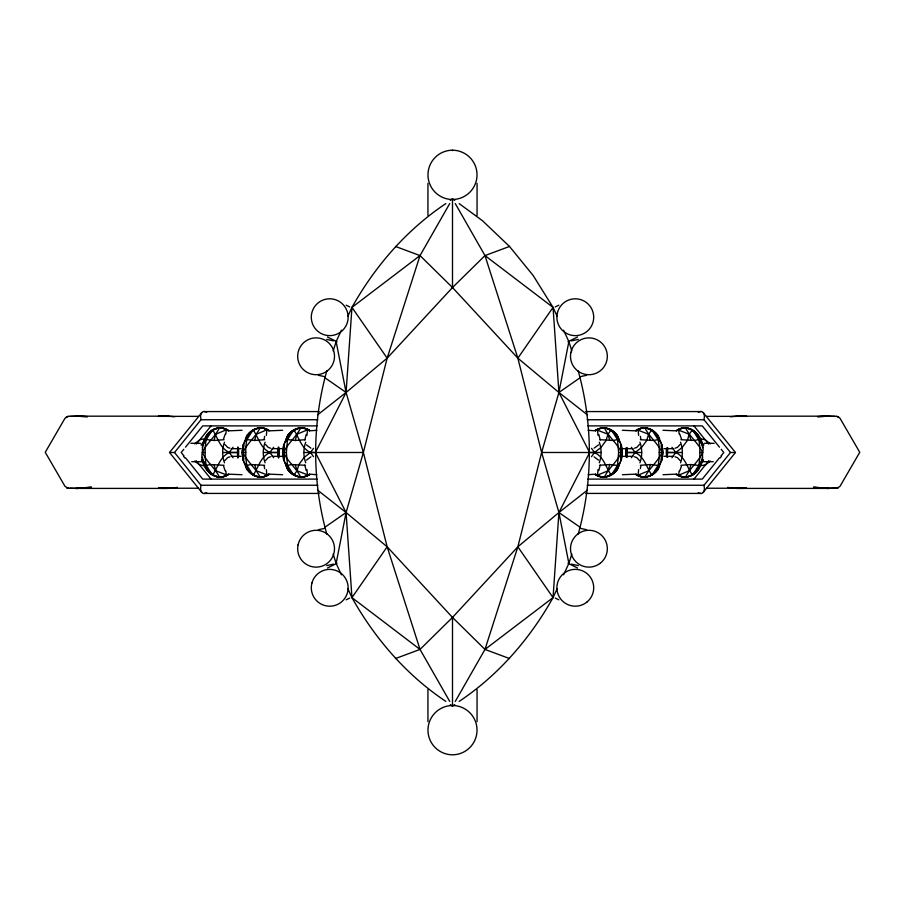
<?xml version="1.0" encoding="UTF-8"?>
<svg xmlns="http://www.w3.org/2000/svg" width="905" height="905" viewBox="0 0 905 905"><rect width="100%" height="100%" fill="white"/><g stroke="black" fill="none" stroke-linecap="round" stroke-linejoin="round"><path stroke-width="1.36" d="M220.39 477.059C215.322 477.059 210.299 474.175 207.641 469.876L206.634 469.876L205.152 457.489L205.152 447.511L206.634 435.124C211.431 428.189 221.77 425.35 228.682 430.837L223.184 428.404L219.395 427.941C215.051 437.025 206.51 443.235 202.358 452.489C198.806 466.55 215.266 484.152 228.682 474.163L223.184 476.596L219.395 477.059C215.051 467.976 206.51 461.765 202.358 452.511L202.72 443.088L206.634 435.124L207.641 435.124C210.299 430.825 215.322 427.941 220.39 427.941M224.485 442.206C222.03 448.722 222.03 456.278 224.485 462.794M248.253 469.876L247.257 469.876L245.775 457.489L245.775 447.511L247.257 435.124C252.054 428.189 262.393 425.35 269.305 430.837L263.796 428.404L260.018 427.941C255.674 437.025 247.133 443.235 242.981 452.489C240.877 466.018 255.629 484.096 269.305 474.163L268.717 474.163C261.341 480.103 250.233 476.053 246.273 468.089L246.85 468.089M265.108 442.206C262.654 448.722 262.654 456.278 265.108 462.794M283.91 444.434L283.604 452.489C287.733 461.754 296.297 467.964 300.63 477.059L304.419 476.596L309.917 474.163C303.005 479.65 292.677 476.811 287.869 469.876L286.387 452.5L287.869 435.124C292.677 428.189 303.005 425.35 309.917 430.837L304.419 428.404L300.63 427.941C296.297 437.025 287.756 443.235 283.604 452.489L283.91 460.566M305.72 442.206C303.277 448.722 303.277 456.278 305.72 462.794M599.28 462.794C601.723 456.278 601.723 448.722 599.28 442.206M621.09 460.566L621.396 452.511C617.267 443.246 608.703 437.036 604.37 427.941L600.581 428.404L595.083 430.837C601.995 425.35 612.323 428.189 617.131 435.124L618.613 452.5L617.131 469.876C612.323 476.811 601.995 479.65 595.083 474.163L600.581 476.596L604.37 477.059C608.703 467.976 617.244 461.765 621.396 452.511L621.09 444.434M639.892 462.794C642.346 456.278 642.346 448.722 639.892 442.206M656.747 435.124L657.743 435.124L659.225 447.511L659.225 457.489L657.743 469.876C652.946 476.811 642.607 479.65 635.695 474.163L641.204 476.596L644.982 477.059C649.326 467.976 657.867 461.765 662.019 452.511C664.123 438.982 649.371 420.904 635.695 430.837L636.283 430.837C643.659 424.898 654.768 428.947 658.727 436.911L658.15 436.911M680.515 462.794C682.97 456.278 682.97 448.722 680.515 442.206M684.61 427.941C689.678 427.941 694.701 430.825 697.359 435.124L698.366 435.124L699.848 447.511L699.848 457.489L698.366 469.876C693.569 476.811 683.23 479.65 676.318 474.163L681.816 476.596L685.605 477.059C689.949 467.976 698.49 461.765 702.642 452.511C706.194 438.45 689.734 420.848 676.318 430.837L681.816 428.404L685.605 427.941C689.949 437.025 698.49 443.235 702.642 452.489L702.28 461.912L698.366 469.876L697.359 469.876C694.701 474.175 689.678 477.059 684.61 477.059M243.287 444.434L243.287 460.566M661.713 460.566L661.713 444.434M207.641 469.876L202.324 459.638L202.72 461.912L206.306 465.442L212.494 475.193C217.958 467.5 219.666 457.036 229.259 452.511L237.449 452.5C238.366 433.224 238.366 471.777 237.449 452.5L222.834 452.5M244.237 462.794L246.929 465.442L253.117 475.193C258.581 467.5 260.278 457.036 269.871 452.511L278.061 452.5C278.978 433.224 278.978 471.777 278.061 452.5L269.871 452.489C260.278 447.964 258.581 437.5 253.117 429.807L246.929 439.559L244.237 442.206M626.814 454.921L627.007 447.692L625.932 452.5L627.007 457.308L626.237 454.921M667.438 454.921L667.63 447.692L666.555 452.5L667.63 457.308L666.849 454.921M301.637 477.059C277.235 474.706 277.235 430.294 301.637 427.941M603.364 427.941C627.765 430.294 627.765 474.706 603.364 477.059M326.796 534.074C311.954 481.098 311.954 423.902 326.796 370.926M578.205 534.074C593.047 481.098 593.047 423.902 578.205 370.926M449.74 701.454L420.022 649.417L387.148 546.801L363.369 452.477L346.083 392.465L351.955 307.383C374.975 266.319 406.537 229.802 445.837 203.602M459.163 701.398C498.463 675.198 530.025 638.681 553.046 597.617L558.917 512.535L541.631 452.477L517.852 358.165L484.978 255.583L455.26 203.546M261.013 477.059L260.018 477.059C255.674 467.976 247.133 461.765 242.981 452.511C242.269 441.81 249.033 428.269 261.013 427.941M643.987 477.059C655.978 476.731 662.709 463.202 662.041 452.5C657.867 443.258 649.338 437.036 644.982 427.941L643.987 427.941M225.877 433.981L226.295 429.807L227.291 429.807M266.353 435.373L266.907 429.807L267.914 429.807M306.976 435.373L307.53 429.807L308.537 429.807M596.463 475.193L597.47 475.193L598.024 469.627M637.086 475.193L638.093 475.193L638.647 469.627M677.709 475.193L678.705 475.193L679.123 471.019M304.759 439.943L306.218 434.434M600.241 465.057L598.782 470.566M243.026 457.308L241.963 452.5L243.026 447.692M284.147 459.638L283.57 459.638L282.575 452.5L283.57 445.362L284.147 445.362M620.853 459.638L621.43 459.638L622.425 452.5L621.43 445.362L620.853 445.362M661.974 457.308L663.037 452.5L661.974 447.692M213.501 429.807L212.494 429.807L206.306 439.559L202.72 443.088L202.324 445.362L207.641 435.124M691.499 475.193L692.506 475.193L698.694 465.442L702.28 461.912L702.676 459.638L697.359 469.876M223.524 439.004L225.221 434.095M264.147 439.004L264.645 436.334M640.355 468.666L640.853 465.996M681.476 465.996L679.779 470.905M341.411 574.811L336.14 563.408L346.083 512.535L363.369 452.477L387.148 358.165L420.022 255.583L449.74 203.546M455.26 701.454L484.978 649.417L517.852 546.801L541.631 452.477L558.917 392.465L568.86 341.592L563.589 330.189M202.403 447.692L202.901 445.362M702.099 459.638L702.597 457.308M206.306 439.559L213.987 440.475L215.809 434.208L226.295 429.807M246.929 439.559L254.61 440.475L256.432 434.208L266.907 429.807M284.86 442.206L287.541 439.559L295.234 440.475L297.044 434.208L307.53 429.807M620.14 462.794L617.459 465.442L609.766 464.525L607.956 470.792L597.47 475.193M660.763 462.794L658.071 465.442L650.39 464.525L648.568 470.792L638.093 475.193M698.694 465.442L691.013 464.525L689.191 470.792L678.705 475.193M333.164 350.925L336.14 341.592L341.411 330.189M563.589 574.811L568.86 563.408L571.836 554.075M347.859 316.252L351.955 307.383L420.022 255.583L452.5 287.53L517.852 358.165L558.917 392.465L587.3 414.784M317.7 490.216L346.083 512.535L387.148 546.801L452.5 617.425L484.978 649.417L553.046 597.617L557.141 588.748M445.837 701.398C406.537 675.198 374.975 638.681 351.955 597.617L346.083 512.535L315.37 452.5L346.083 392.465L387.148 358.165L452.5 287.53L484.978 255.583L509.504 246.454L533.158 275.493L553.046 307.383L557.141 316.252M395.496 658.546L420.022 649.417L452.5 617.425L517.852 546.801L558.917 512.535L589.63 452.5L558.917 392.465L553.046 307.383L484.978 255.583M720.403 457.885L721.59 455.645M287.541 439.559L293.729 429.807L294.736 429.807M610.264 475.193L611.271 475.193L617.459 465.442M650.887 475.193L651.883 475.193L658.071 465.442M420.022 649.417L351.955 597.617L387.148 546.801M517.852 358.165L553.046 307.383M233.038 457.738L229.259 452.511L233.038 447.262M224.972 460.475L227.619 457.591L229.961 456.776M273.661 447.262L269.871 452.489L273.661 457.738M265.595 460.475L268.242 457.591L270.584 456.776M284.86 462.794L287.541 465.442L293.729 475.193L297.044 470.792L298.888 464.525L304.069 457.489L310.494 452.511L313.526 448.314M306.467 460.147L310.89 456.855M598.533 444.853L594.11 448.145M591.474 456.686L594.506 452.511L600.931 447.511L606.112 440.475L607.956 434.208L611.271 429.807L617.459 439.559L620.14 442.206M639.405 444.525L636.758 447.409L634.416 448.224M631.339 457.738L635.129 452.511L641.555 447.511L646.736 440.475L648.568 434.208L651.883 429.807L658.071 439.559L660.763 442.206M680.028 444.525L677.381 447.409L675.04 448.224M671.963 457.738L675.741 452.511L682.166 447.511L687.359 440.475L689.191 434.208L692.506 429.807L698.694 439.559L702.28 443.088L702.676 445.362L697.359 435.124M201.792 412.612L169.529 452.5L201.792 492.388M169.71 452.5L174.507 452.5L200.978 419.75L317.825 419.75M183.794 449.31L181.215 452.5L183.794 455.69M185.514 447.183L202.72 425.893L317.135 425.893M196.408 444.004L211.046 425.893M693.954 479.107L708.841 460.679M719.486 457.817L702.28 479.107L587.865 479.107M721.206 455.69L723.785 452.5L721.206 449.31M735.29 452.5L730.493 452.5L704.022 485.25L587.175 485.25M703.208 492.388L735.471 452.5L703.208 412.612M201.057 444.989L204.1 441.674A33.066 14.344 -30 0 0 205.39 440.656M700.018 463.518A34.062 14.774 -30 0 1 701.16 462.647L703.524 460.057M69.957 416.368L77.909 416.176L68.147 416.368L65.002 418.246L45.25 452.296L65.002 486.347L68.147 488.225L77.943 488.406L69.957 488.225M317.7 414.784L346.083 392.465L336.14 341.592M568.86 563.408L558.917 512.535L587.3 490.216M194.552 443.88L199.835 439.762L206.521 438.359M710.301 461.075L705.538 464.774L698.717 466.211M450.283 200.344L452.5 198.715L454.717 200.344M454.717 704.656L452.5 706.285L450.283 704.656M324.669 527.411L346.083 512.535M558.917 392.465L580.331 377.589M577.514 337.011L567.967 341.739M327.486 567.989L337.033 563.261M555.263 306.942L558.826 305.177M346.174 599.823L349.737 598.058M835.043 488.225L827.091 488.406L838.46 487.671L836.661 488.225M836.854 488.225L839.998 486.347L859.75 452.296L839.998 418.246L836.854 416.368L827.057 416.176L835.043 416.368M311.207 430.723L316.886 430.282M593.793 474.277L588.114 474.718M66.314 416.922L68.339 416.368M206.306 465.442L210.333 464.525L224.033 465.294M246.929 465.442L250.957 464.525L264.656 465.294M287.541 465.442L291.58 464.525L305.279 465.294M617.459 439.559L613.42 440.475L599.721 439.706M658.071 439.559L654.043 440.475L640.344 439.706M698.694 439.559L694.667 440.475L680.967 439.706M206.815 492.863L204.202 493.429L319.216 493.429M698.185 412.137L700.798 411.571L585.784 411.571M571.36 340.88L578.352 339.398M579.619 376.785L586.61 375.292M325.381 528.215L318.39 529.708M333.64 564.12L326.648 565.602M229.644 430.803L242.02 430.282M270.267 430.803L282.643 430.282M634.733 474.197L622.357 474.718M675.356 474.197L662.98 474.718M91.281 487.241L76.031 488.406M91.496 487.241L75.975 488.406L169.054 488.406M224.033 439.706L213.987 440.475M264.656 439.706L254.61 440.475M305.279 439.706L295.234 440.475M599.721 465.294L609.766 464.525M640.344 465.294L650.39 464.525M680.967 465.294L691.013 464.525M732.96 416.447L740.403 416.176M172.041 488.134L164.597 488.406M817.543 416.639L829.025 416.176L735.946 416.176M817.679 416.639L828.969 416.176M241.963 452.5L245.775 452.5M282.575 452.5L286.387 452.5M622.425 452.5L618.613 452.5M663.037 452.5L659.225 452.5M293.729 429.807C299.193 437.5 300.901 447.964 310.494 452.489L315.958 452.5L304.069 452.5M611.271 475.193C605.807 467.5 604.099 457.036 594.506 452.511L589.042 452.5L600.931 452.5M625.932 452.5L635.129 452.489C644.711 457.048 646.43 467.489 651.883 475.193M666.555 452.5L682.166 452.5M319.216 411.571L204.202 411.571L206.815 412.137M164.484 416.176L158.364 416.357L198.523 416.357M169.054 416.176L75.975 416.176L87.457 416.639M706.477 416.357L746.636 416.357L740.516 416.176M587.175 419.75L704.022 419.75L730.493 452.5M587.865 425.893L702.28 425.893L719.486 447.183M217.834 428.054L218.422 428.054M221.363 428.054L221.94 428.054M258.457 428.054L259.045 428.054M261.975 428.054L262.563 428.054M299.08 428.054L299.657 428.054M302.598 428.054L303.186 428.054M601.814 428.054L602.402 428.054M605.343 428.054L605.92 428.054M642.437 428.054L643.025 428.054M645.955 428.054L646.543 428.054M683.06 428.054L683.637 428.054M686.578 428.054L687.167 428.054M214.372 428.993L214.949 428.993M224.825 428.993L225.413 428.993M254.984 428.993L255.572 428.993M265.448 428.993L266.036 428.993M295.607 428.993L296.195 428.993M306.071 428.993L306.648 428.993M598.352 428.993L598.929 428.993M608.805 428.993L609.393 428.993M638.964 428.993L639.552 428.993M649.428 428.993L650.016 428.993M679.587 428.993L680.175 428.993M690.051 428.993L690.628 428.993M253.117 429.807L254.113 429.807M596.463 429.807L607.956 434.208L609.766 440.475M610.264 429.807L611.271 429.807M637.086 429.807L648.568 434.208L650.39 440.475M650.887 429.807L651.883 429.807M677.709 429.807L689.191 434.208L691.013 440.475M691.499 429.807L692.506 429.807M588.114 430.282L593.793 430.723M622.357 430.282L634.733 430.803M662.98 430.282L675.356 430.803M211.091 430.837L211.68 430.837M251.714 430.837L252.303 430.837M292.338 430.837L292.915 430.837M612.085 430.837L612.662 430.837M652.697 430.837L653.286 430.837M693.321 430.837L693.909 430.837M208.15 433.506L208.738 433.506M248.773 433.506L249.35 433.506M289.396 433.506L289.973 433.506M615.027 433.506L615.604 433.506M655.65 433.506L656.227 433.506M696.262 433.506L696.85 433.506M248.253 435.124L247.257 435.124L246.273 436.911L246.85 436.911M288.876 435.124L287.869 435.124L286.885 436.911L287.473 436.911M616.124 435.124L617.131 435.124L618.115 436.911L617.527 436.911M205.65 436.911L206.227 436.911M698.773 436.911L699.35 436.911M203.682 440.916L204.259 440.916M700.742 440.916L701.318 440.916M202.72 443.088L203.716 443.088M701.284 443.088L702.28 443.088M190.887 443.303L200.537 443.303M704.463 443.303L714.113 443.303M242.947 445.362L243.524 445.362M661.476 445.362L662.053 445.362M231.499 448.665L241.16 448.665M272.122 448.665L281.783 448.665M623.217 448.665L632.878 448.665M663.84 448.665L673.501 448.665M237.563 450.079L238.151 450.079M242.257 450.079L242.834 450.079M278.186 450.079L278.763 450.079M282.869 450.079L283.457 450.079M621.543 450.079L622.131 450.079M626.237 450.079L626.814 450.079M662.166 450.079L662.743 450.079M666.849 450.079L667.438 450.079M202.369 452.5L205.152 452.5M237.449 452.5L238.445 452.5M263.446 452.5L269.86 452.5M278.061 452.5L279.068 452.5M315.37 452.5L363.369 452.477M541.631 452.477L589.63 452.5M635.14 452.5L641.555 452.5M699.848 452.5L702.631 452.5M237.563 454.921L238.151 454.921M242.257 454.921L242.834 454.921M278.186 454.921L278.763 454.921M282.869 454.921L283.457 454.921M621.543 454.921L622.131 454.921M662.166 454.921L662.743 454.921M231.499 456.335L241.16 456.335M272.122 456.335L281.783 456.335M623.217 456.335L632.878 456.335M663.84 456.335L673.501 456.335M242.947 459.638L243.524 459.638M661.476 459.638L662.053 459.638M191.747 461.697L202.777 461.697M702.223 461.697L713.253 461.697M202.72 461.912L203.716 461.912M701.284 461.912L702.28 461.912M203.682 464.084L204.259 464.084M700.742 464.084L701.318 464.084M205.65 468.089L206.227 468.089M287.473 468.089L286.885 468.089L287.869 469.876L288.876 469.876M617.527 468.089L618.115 468.089L617.131 469.876L616.124 469.876M658.15 468.089L658.727 468.089L657.743 469.876L656.747 469.876M698.773 468.089L699.35 468.089M208.15 471.494L208.738 471.494M248.773 471.494L249.35 471.494M289.396 471.494L289.973 471.494M615.027 471.494L615.604 471.494M655.65 471.494L656.227 471.494M696.262 471.494L696.85 471.494M211.091 474.163L211.68 474.163M251.714 474.163L252.303 474.163M292.338 474.163L292.915 474.163M612.085 474.163L612.662 474.163M652.697 474.163L653.286 474.163M693.321 474.163L693.909 474.163M242.02 474.718L229.644 474.197M282.643 474.718L270.267 474.197M316.886 474.718L311.207 474.277M212.494 475.193L213.501 475.193M213.987 464.525L215.809 470.792L227.291 475.193M253.117 475.193L254.113 475.193M254.61 464.525L256.432 470.792L267.914 475.193M293.729 475.193L294.736 475.193M295.234 464.525L297.044 470.792L308.537 475.193M214.372 476.007L214.949 476.007M224.825 476.007L225.413 476.007M254.984 476.007L255.572 476.007M265.448 476.007L266.036 476.007M295.607 476.007L296.195 476.007M306.071 476.007L306.648 476.007M598.352 476.007L598.929 476.007M608.805 476.007L609.393 476.007M638.964 476.007L639.552 476.007M649.428 476.007L650.016 476.007M679.587 476.007L680.175 476.007M690.051 476.007L690.628 476.007M217.834 476.946L218.422 476.946M221.363 476.946L221.94 476.946M258.457 476.946L259.045 476.946M261.975 476.946L262.563 476.946M299.08 476.946L299.657 476.946M302.598 476.946L303.186 476.946M601.814 476.946L602.402 476.946M605.343 476.946L605.92 476.946M642.437 476.946L643.025 476.946M645.955 476.946L646.543 476.946M683.06 476.946L683.637 476.946M686.578 476.946L687.167 476.946M317.135 479.107L202.72 479.107L185.514 457.817M317.825 485.25L200.978 485.25L174.507 452.5M198.523 488.236L158.364 488.236L164.484 488.406M706.477 488.236L746.636 488.236L740.516 488.406M735.946 488.406L829.025 488.406L813.505 487.241M585.784 493.429L700.798 493.429L698.185 492.863M626.939 452.5L635.129 452.511L631.339 447.262M667.551 452.5L675.741 452.511C685.334 457.036 687.042 467.5 692.506 475.193M164.597 416.176L172.041 416.447M740.403 488.406L732.96 488.134M76.031 416.176L87.321 416.639M828.969 488.406L813.719 487.241M698.479 438.359L705.165 439.762L710.448 443.88M206.283 466.211L199.462 464.774L194.699 461.075M326.648 339.398L333.64 340.88M318.39 375.292L325.381 376.785M586.61 529.708L579.619 528.215M578.352 565.602L571.36 564.12M836.661 416.368L838.686 416.922M594.11 456.855L598.533 460.147M310.89 448.145L306.467 444.853M68.339 488.225L66.54 487.671L68.147 488.225M675.04 456.776L677.381 457.591L680.028 460.475M634.416 456.776L636.758 457.591L639.405 460.475M270.584 448.224L268.242 447.409L265.595 444.525M229.961 448.224L227.619 447.409L224.972 444.525M395.496 246.454L420.022 255.583M484.978 649.417L509.504 658.546M337.033 341.739L327.486 337.011M567.967 563.261L577.514 567.989M346.174 305.177L349.737 306.942M555.263 598.058L558.826 599.823M558.917 512.535L580.331 527.411M324.669 377.589L346.083 392.465M459.163 203.602L482.478 220.718L509.504 246.454M229.259 452.489C219.666 447.964 217.958 437.5 212.494 429.807M699.61 440.656A33.066 14.344 30 0 0 700.9 441.663L703.943 444.989M201.476 460.057L203.851 462.636A34.062 14.774 30 0 1 204.983 463.518M693.954 425.893L708.592 444.004M196.159 460.679L211.046 479.107M671.963 447.262L675.741 452.489M591.474 448.314L594.506 452.489M310.494 452.511L313.526 456.686M351.955 307.383L387.148 358.165M517.852 546.801L553.046 597.617M679.779 434.095L681.476 439.004M225.221 470.905L223.524 465.996M183.41 455.645L184.597 457.885M347.859 588.748L351.955 597.617M598.782 434.434L600.241 439.943M306.218 470.566L304.759 465.057M568.86 341.592L571.836 350.925M333.164 554.075L336.14 563.408M702.099 445.362L702.597 447.692M202.403 457.308L202.901 459.638M640.355 436.334L640.853 439.004M264.147 465.996L264.645 468.666M678.705 429.807L679.123 433.981M638.093 429.807L638.647 435.373M597.47 429.807L598.024 435.373M306.976 469.627L307.53 475.193M266.353 469.627L266.907 475.193M225.877 471.019L226.295 475.193M477.059 183.364L477.059 215.39M477.059 689.61L477.059 721.636M452.5 287.53L452.5 199.507A24.65 24.65 0 0 1 427.975 174.846A24.65 24.65 0 0 1 452.5 150.196L452.5 150.649M452.5 617.425L452.5 705.493A24.65 24.65 0 0 1 477.026 730.154A24.65 24.65 0 0 1 452.5 754.804A24.65 24.65 0 0 1 427.975 730.154A24.65 24.65 0 0 1 452.5 705.515M427.941 183.364L427.941 215.39M427.941 689.61L427.941 721.636M452.5 150.196A24.65 24.65 0 0 1 477.026 174.846A24.65 24.65 0 0 1 452.5 199.485M201.114 419.739A8.518 5.385 62.3 0 1 204.134 411.368M204.134 493.632A8.518 5.385 -62.3 0 1 201.114 485.261M203.829 443.461A24.559 18.055 -90 0 1 228.908 430.69M238.366 448.032A24.559 18.055 -90 0 1 238.366 456.968M228.908 474.31A24.559 18.055 -90 0 1 203.829 461.539M228.162 474.31A24.559 18.055 90 0 1 202.505 459.254M202.505 445.746A24.559 18.055 90 0 1 228.162 430.69M237.619 448.032A24.559 18.055 90 0 1 237.619 456.968M245.198 441.221A24.559 18.055 -90 0 1 269.52 430.69M278.989 448.032A24.559 18.055 -90 0 1 278.989 456.968M269.52 474.31A24.559 18.055 -90 0 1 245.198 463.779M243.875 459.254A24.559 18.055 -90 0 1 243.875 445.746M245.379 439.061A24.559 18.055 -90 0 1 268.774 430.69M278.242 448.032A24.559 18.055 -90 0 1 278.242 456.968M268.774 474.31A24.559 18.055 -90 0 1 245.379 465.939M243.705 461.539A24.559 18.055 -90 0 1 243.705 443.461M285.822 441.221A24.559 18.055 -90 0 1 310.144 430.69M310.144 474.31A24.559 18.055 -90 0 1 285.822 463.779M284.498 459.254A24.559 18.055 -90 0 1 283.876 454.706M283.876 450.294A24.559 18.055 -90 0 1 284.498 445.746M286.003 439.061A24.559 18.055 -90 0 1 309.397 430.69M309.397 474.31A24.559 18.055 -90 0 1 286.003 465.939M284.317 461.539A24.559 18.055 -90 0 1 284.317 443.461M699.735 439.061A23.349 17.161 -90 0 1 700.9 441.674M701.149 462.659A23.349 17.161 -90 0 1 699.95 465.521M205.05 465.498A23.338 17.161 90 0 1 203.851 462.636M204.1 441.651A23.338 17.161 90 0 1 205.265 439.049M172.041 416.56A51.574 39.175 -90 0 1 174.71 416.775M177.256 487.376A52.841 40.137 90 0 1 172.041 488.044M730.29 416.775A51.574 39.175 90 0 1 732.96 416.56M732.96 488.044A52.841 40.137 -90 0 1 727.744 487.376M700.866 411.368A8.518 5.385 -62.3 0 1 703.886 419.739M703.886 485.261A8.518 5.385 62.3 0 1 700.866 493.632M676.092 430.69A24.559 18.055 -90 0 1 701.171 443.461M701.171 461.539A24.559 18.055 -90 0 1 676.092 474.31M666.634 456.968A24.559 18.055 -90 0 1 666.634 448.032M676.838 430.69A24.559 18.055 -90 0 1 702.495 445.746M702.495 459.254A24.559 18.055 -90 0 1 676.838 474.31M667.381 456.968A24.559 18.055 -90 0 1 667.381 448.032M635.48 430.69A24.559 18.055 -90 0 1 659.802 441.221M661.125 445.746A24.559 18.055 -90 0 1 661.125 459.254M659.802 463.779A24.559 18.055 -90 0 1 635.48 474.31M626.011 456.968A24.559 18.055 -90 0 1 626.011 448.032M636.226 430.69A24.559 18.055 -90 0 1 659.621 439.061M661.295 443.461A24.559 18.055 -90 0 1 661.295 461.539M659.621 465.939A24.559 18.055 -90 0 1 636.226 474.31M626.758 456.968A24.559 18.055 -90 0 1 626.758 448.032M594.857 430.69A24.559 18.055 -90 0 1 619.178 441.221M620.502 445.746A24.559 18.055 -90 0 1 621.124 450.294M621.124 454.706A24.559 18.055 -90 0 1 620.502 459.254M619.178 463.779A24.559 18.055 -90 0 1 594.857 474.31M595.603 430.69A24.559 18.055 -90 0 1 618.997 439.061M620.683 443.461A24.559 18.055 -90 0 1 620.683 461.539M618.997 465.939A24.559 18.055 -90 0 1 595.603 474.31M341.468 331.388A18.417 18.417 -70.8 0 0 336.117 299.94A18.417 18.417 -70.8 0 0 311.558 320.302A18.417 18.417 -70.8 0 0 341.468 331.388M327.056 371.084A18.417 18.417 -70.8 0 0 323.413 339.386A18.417 18.417 -70.8 0 0 297.79 358.391A18.417 18.417 -70.8 0 0 327.056 371.084M570.897 352.486A18.417 18.417 70.8 0 0 594.642 373.799A18.417 18.417 70.8 0 0 601.203 342.576A18.417 18.417 70.8 0 0 570.897 352.486M557.503 312.451A18.417 18.417 70.8 0 0 580.06 335.008A18.417 18.417 70.8 0 0 588.307 304.193A18.417 18.417 70.8 0 0 557.503 312.451M587.04 601.961A18.417 18.417 -70.8 0 0 581.689 570.512A18.417 18.417 -70.8 0 0 557.141 590.886A18.417 18.417 -70.8 0 0 587.04 601.961M599.879 563.51A18.417 18.417 -70.8 0 0 596.237 531.812A18.417 18.417 -70.8 0 0 570.625 550.817A18.417 18.417 -70.8 0 0 599.879 563.51M298.062 544.912A18.417 18.417 70.8 0 0 321.807 566.225A18.417 18.417 70.8 0 0 328.379 535.002A18.417 18.417 70.8 0 0 298.062 544.912M311.931 583.024A18.417 18.417 70.8 0 0 334.488 605.581A18.417 18.417 70.8 0 0 342.724 574.765A18.417 18.417 70.8 0 0 311.931 583.024"/></g></svg>
